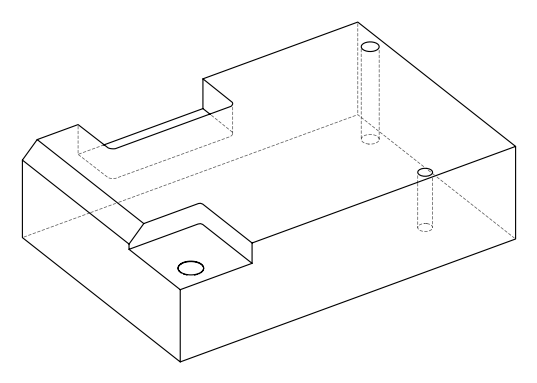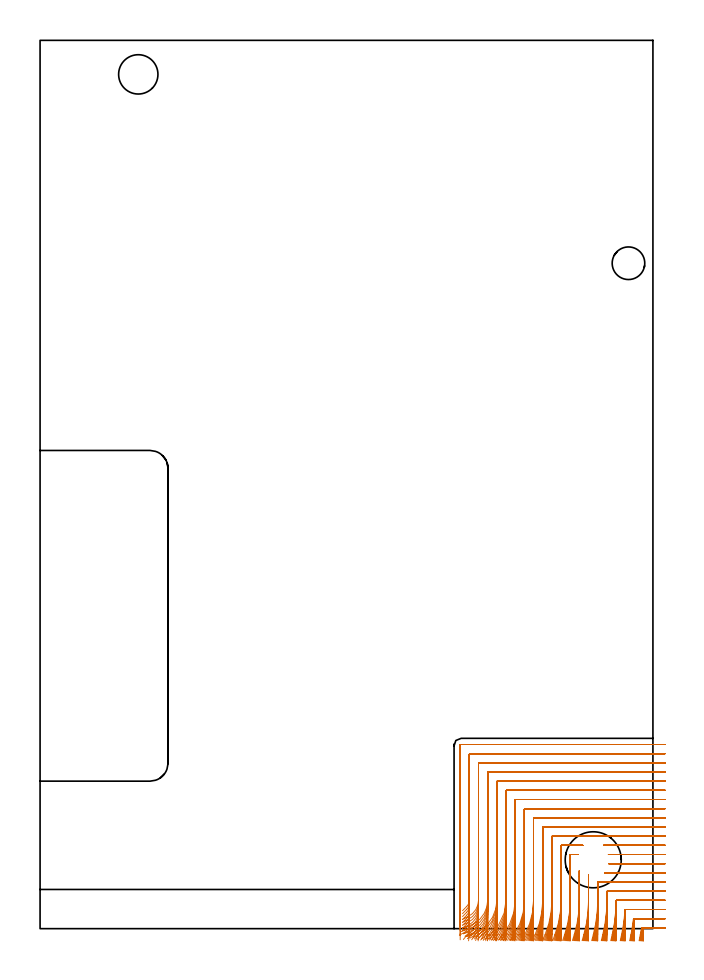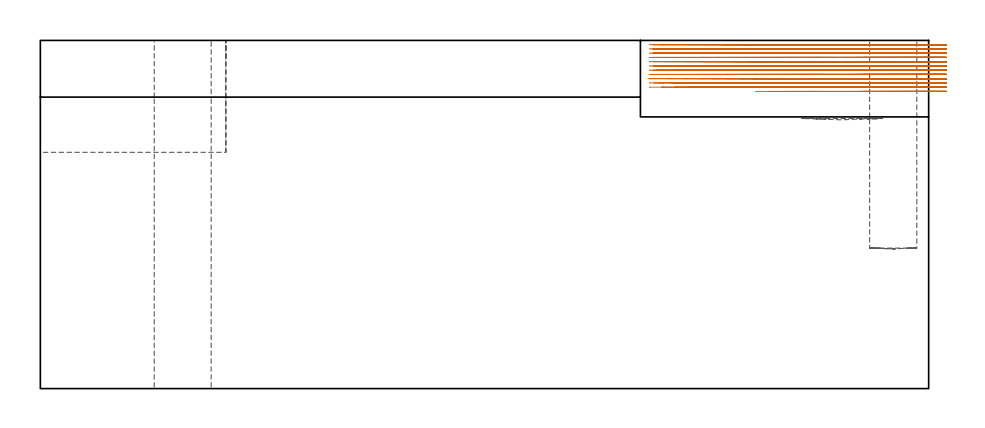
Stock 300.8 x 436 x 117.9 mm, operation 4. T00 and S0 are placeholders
(PLAN: 10 operations, 9 tool changes, 139.9 min)
(1 INDEXABLE_INSERT_DRILL_BLIND_HOLE_FROM_SOLID | STEP1POCKET | NXT0302_026 | 0.02 min | 15769 mm3)
(2 INDEXABLE_INSERT_DRILL_BLIND_HOLE_FROM_SOLID_1 | STEP1POCKET_1 | NXT0302_003 | 0.29 min | 14126 mm3)
(3 AREA_MILL | FG_CHAMFER_SURFACE | UGT0205_001 | 11.73 min | 38891 mm3)
(4 MILL_CORNER_NOTCH_RECTANGULAR | CORNER_NOTCH_RECTANGULAR | NXT0201_008 | Follow Part, ap 1.5, ae 75% | 89.21 min | 219242 mm3)
(5 MILL_SLOT | SLOT_PARTIAL_RECTANGULAR | NXT0201_012 | Follow Part, ap 4, ae 75% | 37 min | 385060 mm3)
(6 SPOT_DRILL | STEP1HOLE | NXT0321_9005460120000 | 0.05 min | 190 mm3)
(7 DRILL_BLIND_HOLE_INTO_CENTER | STEP1HOLE | NXT0301_022 | 0.04 min | 84 mm3)
(8 GUN_DRILL_THROUGH_HOLE | STEP1HOLE | UGT0307_001 | 0.53 min | 2151 mm3)
(9 SPADE_DRILL_TO_ENLARGE_THROUGH_HOLE | STEP1HOLE | UGT0306_003 | 0.5 min | 11989 mm3)
(10 DRILL_TO_ENLARGE_THROUGH_HOLE | STEP1HOLE | UGT0301_260 | 0.51 min | 20024 mm3)
(TOOL NXT0302_026 | Index. Insert Drill 27.5mm [880-D2750L32-03] | D27.5 PA176 FL83 Z2)
(TOOL NXT0302_003 | Index. Insert Drill 16mm [880-D1600L20-05] | D16 PA176 FL80 Z2)
(TOOL UGT0205_001 | Chamfer Mill 20 x 3 x 45 deg. | D20 FL50 Z2)
(TOOL NXT0201_008 | ENDMILL 6mm [2P460-0600-NA 1630] | D6 FL26 Z6)
(TOOL NXT0201_012 | ENDMILL 16mm [2P460-1600-NA 1630] | D16 FL38 Z6)
(TOOL NXT0321_9005460120000 | NC Spot Drill, 142deg, 12mm, Carbide, Uncoated | D12 PA142 FL30 Z2)
(TOOL NXT0301_022 | Carbide Drill 5.1mm [860.1-0510-015A1-MM 2214] | D5.1 PA140 FL28 Z2)
(TOOL UGT0307_001 | Gun Drill 5 mm | D5 PA130 FL24 Z1)
(TOOL UGT0306_003 | Spade Drill 12.5mm | D12.5 PA132 FL10 Z2)
(TOOL UGT0301_260 | Twist Drill 19.3 mm | D19.3 PA118 FL140 Z2)
(OP 4 MILL_CORNER_NOTCH_RECTANGULAR, part 1 of 2)
G17 G21 G94 G90
T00 M6
G54
G17 G0 G90 X306.8 Y0.4 S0 M3
G43 Z127.9 H1
Z116.461
G94 G1 X303.8 F250.
X295.406 F500.
G3 X295.116 Y0.152 R0.3
G2 X294.565 Y-3. R90.
G1 X293.995 Y-5.945 F250.
G0 Z127.9
X306.8 Y4.9
Z116.461
G1 X303.8
X291.469 F500.
G3 X291.177 Y4.639 R0.3
G2 X289.977 Y-3. R85.5
G1 X289.378 Y-5.94 F250.
G0 Z127.9
X306.8 Y9.4
Z116.461
G1 X303.8
X287.342 F500.
G3 X287.048 Y9.124 R0.3
G2 X285.379 Y-3. R81.
G1 X284.746 Y-5.933 F250.
G0 Z127.9
X306.8 Y13.9
Z116.461
G1 X303.8
X282.993 F500.
G3 X282.699 Y13.607 R0.3
G2 X280.769 Y-3. R76.5
G1 X280.099 Y-5.924 F250.
G0 Z127.9
X306.8 Y18.4
Z116.461
G1 X303.8
X278.495 F500.
G3 X278.2 Y18.105 R0.3
G1 Y14.079
G2 X276.145 Y-3. R72.
G1 X275.433 Y-5.914 F250.
G0 Z127.9
X306.8 Y22.9
Z116.461
G1 X303.8
X273.995 F500.
G3 X273.7 Y22.605 R0.3
G1 Y14.079
G2 X271.504 Y-3. R67.5
G1 X270.745 Y-5.902 F250.
G0 Z127.9
X306.8 Y27.4
Z116.461
G1 X303.8
X280.135 F500.
X277.135 F250.
G0 Z127.9
X306.8 Y31.9
Z116.461
G1 X303.8
X282.079 F500.
X279.079 F250.
G0 Z127.9
X306.8 Y36.4
Z116.461
G1 X303.8
X281.929 F500.
X278.929 F250.
G0 Z127.9
X306.8 Y40.9
Z116.461
G1 X303.8
X279.569 F500.
X276.569 F250.
G0 Z127.9
X269.2 Y26.301
Z116.461
G1 Y23.301
Y14.079 F500.
G2 X266.841 Y-3. R63.
G1 X266.028 Y-5.888 F250.
G0 Z127.9
X264.7 Y28.488
Z116.461
G1 Y25.488
Y14.079 F500.
G2 X262.151 Y-3. R58.5
G1 X261.276 Y-5.869 F250.
G0 Z127.9
X264.071 Y36.4
Z116.461
G1 X261.071
X260.496 F500.
G3 X260.2 Y36.104 R0.3
G1 Y14.079
G2 X257.428 Y-3. R54.
G1 X256.479 Y-5.846 F250.
G0 Z127.9
X266.43 Y40.9
Z116.461
G1 X263.43
X255.996 F500.
G3 X255.7 Y40.604 R0.3
G1 Y14.079
G2 X252.66 Y-3. R49.5
G1 X251.625 Y-5.816 F250.
G0 Z127.9
X306.8 Y45.4
Z116.461
G1 X303.8
X251.496 F500.
G3 X251.2 Y45.104 R0.3
G1 Y14.079
G2 X247.833 Y-3. R45.
G1 X246.695 Y-5.776 F250.
G0 Z127.9
X306.8 Y49.9
Z116.461
G1 X303.8
X246.996 F500.
G3 X246.7 Y49.604 R0.3
G1 Y14.079
G2 X242.923 Y-3. R40.5
G1 X241.658 Y-5.72 F250.
G0 Z127.9
X306.8 Y54.4
Z116.461
G1 X303.8
X242.496 F500.
G3 X242.2 Y54.104 R0.3
G1 Y14.079
G2 X237.891 Y-3. R36.
G1 X236.468 Y-5.641 F250.
G0 Z127.9
X306.8 Y58.9
Z116.461
G1 X303.8
X237.997 F500.
G3 X237.7 Y58.603 R0.3
G1 Y14.079
G2 X232.668 Y-3. R31.5
G1 X231.042 Y-5.521 F250.
G0 Z127.9
X306.8 Y63.4
Z116.461
G1 X303.8
X233.497 F500.
G3 X233.2 Y63.103 R0.3
G1 Y14.079
G2 X227.112 Y-3. R27.
G1 X225.215 Y-5.324 F250.
G0 Z127.9
X306.8 Y67.9
Z116.461
G1 X303.8
X228.997 F500.
G3 X228.7 Y67.603 R0.3
G1 Y14.079
G2 X220.848 Y-3. R22.5
G1 X218.571 Y-4.953 F250.
G0 Z127.9
X306.8 Y72.4
Z116.461
G1 X303.8
X224.497 F500.
G3 X224.2 Y72.103 R0.3
G1 Y14.079
G2 X212.291 Y-2.859 R18.
G1 X209.468 Y-3.874 F250.
G0 Z127.9
X306.8 Y76.9
Z116.461
G1 X303.8
X219.997 F500.
G3 X219.7 Y76.603 R0.3
G1 Y14.079
G2 X210.199 Y1.185 R13.5
G1 X207.334 Y0.296 F250.
G0 Z127.9
X306.8 Y81.4
Z116.461
G1 X303.8
X215.497 F500.
G3 X215.2 Y81.103 R0.3
G1 Y14.079
G2 X210.199 Y6.016 R9.
G1 X207.511 Y4.683 F250.
G0 Z127.9
X306.8 Y85.9
Z116.461
G1 X303.8
X210.997 F500.
G3 X210.7 Y85.603 R0.3
G1 Y14.079
G2 X209.432 Y10.948 R4.5
G1 X207.345 Y8.793 F250.
G0 Z127.9
X306.8 Y90.4
Z116.461
G1 X303.8
X206.5 F500.
G3 X206.2 Y90.1 R0.3
G1 Y14.079
Y11.079 F250.
G0 Z127.9
X306.8 Y0.4
Z115.022
G1 X303.8
X295.619 F500.
G3 X295.328 Y0.147 R0.3
G2 X294.83 Y-3. R90.
G1 X294.308 Y-5.954 F250.
G0 Z127.9
X306.8 Y4.9
Z115.022
G1 X303.8
X291.616 F500.
G3 X291.324 Y4.634 R0.3
G2 X290.256 Y-3. R85.5
G1 X289.707 Y-5.949 F250.
G0 Z127.9
X306.8 Y9.4
Z115.022
G1 X303.8
X287.417 F500.
G3 X287.123 Y9.118 R0.3
G2 X285.675 Y-3. R81.
G1 X285.095 Y-5.944 F250.
G0 Z127.9
X306.8 Y13.9
Z115.022
G1 X303.8
X282.995 F500.
G3 X282.7 Y13.605 R0.3
G1 Y12.646
G2 X281.083 Y-3. R76.5
G1 X280.469 Y-5.937 F250.
G0 Z127.9
X306.8 Y18.4
Z115.022
G1 X303.8
X278.495 F500.
G3 X278.2 Y18.105 R0.3
G1 Y12.646
G2 X276.479 Y-3. R72.
G1 X275.828 Y-5.928 F250.
G0 Z127.9
X306.8 Y22.9
Z115.022
G1 X303.8
X273.995 F500.
G3 X273.7 Y22.605 R0.3
G1 Y12.646
G2 X271.862 Y-3. R67.5
G1 X271.166 Y-5.918 F250.
G0 Z127.9
X306.8 Y27.4
Z115.022
G1 X303.8
X280.135 F500.
X277.135 F250.
G0 Z127.9
X306.8 Y31.9
Z115.022
G1 X303.8
X282.079 F500.
X279.079 F250.
G0 Z127.9
X306.8 Y36.4
Z115.022
G1 X303.8
X281.929 F500.
X278.929 F250.
G0 Z127.9
X306.8 Y40.9
Z115.022
G1 X303.8
X279.569 F500.
X276.569 F250.
G0 Z127.9
X269.2 Y26.301
Z115.022
G1 Y23.301
Y12.646 F500.
G2 X267.226 Y-3. R63.
G1 X266.481 Y-5.906 F250.
G0 Z127.9
X264.7 Y28.488
Z115.022
G1 Y25.488
Y12.646 F500.
G2 X262.569 Y-3. R58.5
G1 X261.767 Y-5.891 F250.
G0 Z127.9
X264.071 Y36.4
Z115.022
G1 X261.071
X260.496 F500.
G3 X260.2 Y36.104 R0.3
G1 Y12.646
G2 X257.884 Y-3. R54.
G1 X257.015 Y-5.871 F250.
G0 Z127.9
X266.43 Y40.9
Z115.022
G1 X263.43
X255.996 F500.
G3 X255.7 Y40.604 R0.3
G1 Y12.646
G2 X253.162 Y-3. R49.5
G1 X252.214 Y-5.846 F250.
G0 Z127.9
X306.8 Y45.4
Z115.022
G1 X303.8
X251.496 F500.
G3 X251.2 Y45.104 R0.3
G1 Y12.646
G2 X248.393 Y-3. R45.
G1 X247.349 Y-5.813 F250.
G0 Z127.9
X306.8 Y49.9
Z115.022
G1 X303.8
X246.996 F500.
G3 X246.7 Y49.604 R0.3
G1 Y12.646
G2 X243.556 Y-3. R40.5
G1 X242.397 Y-5.767 F250.
G0 Z127.9
X306.8 Y54.4
Z115.022
G1 X303.8
X242.496 F500.
G3 X242.2 Y54.104 R0.3
G1 Y12.646
G2 X238.622 Y-3. R36.
G1 X237.319 Y-5.702 F250.
G0 Z127.9
X306.8 Y58.9
Z115.022
G1 X303.8
X237.997 F500.
G3 X237.7 Y58.603 R0.3
G1 Y12.646
G2 X233.54 Y-3. R31.5
G1 X232.05 Y-5.604 F250.
G0 Z127.9
X306.8 Y63.4
Z115.022
G1 X303.8
X233.497 F500.
G3 X233.2 Y63.103 R0.3
G1 Y12.646
G2 X228.205 Y-3. R27.
G1 X226.466 Y-5.445 F250.
G0 Z127.9
X306.8 Y67.9
Z115.022
G1 X303.8
X228.997 F500.
G3 X228.7 Y67.603 R0.3
G1 Y12.646
G2 X222.37 Y-3. R22.5
G1 X220.284 Y-5.156 F250.
G0 Z127.9
X306.8 Y72.4
Z115.022
G1 X303.8
X224.497 F500.
G3 X224.2 Y72.103 R0.3
G1 Y12.646
G2 X215.1 Y-3. R18.
G1 X212.492 Y-4.483 F250.
G0 Z127.9
X306.8 Y76.9
Z115.022
G1 X303.8
X219.997 F500.
G3 X219.7 Y76.603 R0.3
G1 Y12.646
G2 X210.21 Y-0.245 R13.5
G1 X207.345 Y-1.136 F250.
G0 Z127.9
X306.8 Y81.4
Z115.022
G1 X303.8
X215.497 F500.
G3 X215.2 Y81.103 R0.3
G1 Y12.646
G2 X210.199 Y4.583 R9.
G1 X207.511 Y3.25 F250.
G0 Z127.9
X306.8 Y85.9
Z115.022
G1 X303.8
X210.997 F500.
G3 X210.7 Y85.603 R0.3
G1 Y12.646
G2 X209.43 Y9.513 R4.5
G1 X207.342 Y7.359 F250.
G0 Z127.9
X306.8 Y90.4
Z115.022
G1 X303.8
X206.5 F500.
G3 X206.2 Y90.1 R0.3
G1 Y12.646
Y9.646 F250.
G0 Z127.9
X306.8 Y0.4
Z113.583
G1 X303.8
X295.809 F500.
G3 X295.517 Y0.143 R0.3
G2 X295.072 Y-3. R90.
G1 X294.598 Y-5.962 F250.
G0 Z127.9
X306.8 Y4.9
Z113.583
G1 X303.8
X291.74 F500.
G3 X291.447 Y4.629 R0.3
G2 X290.511 Y-3. R85.5
G1 X290.013 Y-5.958 F250.
G0 Z127.9
X306.8 Y9.4
Z113.583
G1 X303.8
X287.467 F500.
G3 X287.173 Y9.113 R0.3
G2 X285.944 Y-3. R81.
G1 X285.418 Y-5.953 F250.
G0 Z127.9
X306.8 Y13.9
Z113.583
G1 X303.8
X282.995 F500.
G3 X282.7 Y13.605 R0.3
G1 Y11.207
G2 X281.369 Y-3. R76.5
G1 X280.812 Y-5.948 F250.
G0 Z127.9
X306.8 Y18.4
Z113.583
G1 X303.8
X278.495 F500.
G3 X278.2 Y18.105 R0.3
G1 Y11.207
G2 X276.784 Y-3. R72.
G1 X276.192 Y-5.941 F250.
G0 Z127.9
X306.8 Y22.9
Z113.583
G1 X303.8
X273.995 F500.
G3 X273.7 Y22.605 R0.3
G1 Y11.207
G2 X272.188 Y-3. R67.5
G1 X271.556 Y-5.933 F250.
G0 Z127.9
X306.8 Y27.4
Z113.583
G1 X303.8
X280.135 F500.
X277.135 F250.
G0 Z127.9
X306.8 Y31.9
Z113.583
G1 X303.8
X282.079 F500.
X279.079 F250.
G0 Z127.9
X306.8 Y36.4
Z113.583
G1 X303.8
X281.929 F500.
X278.929 F250.
G0 Z127.9
X306.8 Y40.9
Z113.583
G1 X303.8
X279.569 F500.
X276.569 F250.
G0 Z127.9
X269.2 Y26.301
Z113.583
G1 Y23.301
Y11.207 F500.
G2 X267.577 Y-3. R63.
G1 X266.901 Y-5.923 F250.
G0 Z127.9
X264.7 Y28.487
Z113.583
G1 Y25.487
Y11.207 F500.
G2 X262.949 Y-3. R58.5
G1 X262.22 Y-5.91 F250.
G0 Z127.9
X264.071 Y36.4
Z113.583
G1 X261.071
X260.496 F500.
G3 X260.2 Y36.104 R0.3
G1 Y11.207
G2 X258.298 Y-3. R54.
G1 X257.508 Y-5.894 F250.
G0 Z127.9
X266.43 Y40.9
Z113.583
G1 X263.43
X255.996 F500.
G3 X255.7 Y40.604 R0.3
G1 Y11.207
G2 X253.617 Y-3. R49.5
G1 X252.756 Y-5.874 F250.
G0 Z127.9
X306.8 Y45.4
Z113.583
G1 X303.8
X251.496 F500.
G3 X251.2 Y45.104 R0.3
G1 Y11.207
G2 X248.898 Y-3. R45.
G1 X247.951 Y-5.847 F250.
G0 Z127.9
X306.8 Y49.9
Z113.583
G1 X303.8
X246.996 F500.
G3 X246.7 Y49.604 R0.3
G1 Y11.207
G2 X244.126 Y-3. R40.5
G1 X243.074 Y-5.809 F250.
G0 Z127.9
X306.8 Y54.4
Z113.583
G1 X303.8
X242.496 F500.
G3 X242.2 Y54.104 R0.3
G1 Y11.207
G2 X239.278 Y-3. R36.
G1 X238.094 Y-5.756 F250.
G0 Z127.9
X306.8 Y58.9
Z113.583
G1 X303.8
X237.997 F500.
G3 X237.7 Y58.603 R0.3
G1 Y11.207
G2 X234.314 Y-3. R31.5
G1 X232.961 Y-5.678 F250.
G0 Z127.9
X306.8 Y63.4
Z113.583
G1 X303.8
X233.497 F500.
G3 X233.2 Y63.103 R0.3
G1 Y11.207
G2 X229.16 Y-3. R27.
G1 X227.581 Y-5.551 F250.
G0 Z127.9
X306.8 Y67.9
Z113.583
G1 X303.8
X228.997 F500.
G3 X228.7 Y67.603 R0.3
G1 Y11.207
G2 X223.647 Y-3. R22.5
G1 X221.753 Y-5.326 F250.
G0 Z127.9
X306.8 Y72.4
Z113.583
G1 X303.8
X224.497 F500.
G3 X224.2 Y72.103 R0.3
G1 Y11.207
G2 X217.252 Y-3. R18.
G1 X214.884 Y-4.842 F250.
G0 Z127.9
X306.8 Y76.9
Z113.583
G1 X303.8
X219.997 F500.
G3 X219.7 Y76.603 R0.3
G1 Y11.207
G2 X210.628 Y-1.546 R13.5
G1 X207.794 Y-2.53 F250.
G0 Z127.9
X306.8 Y81.4
Z113.583
G1 X303.8
X215.497 F500.
G3 X215.2 Y81.103 R0.3
G1 Y11.207
G2 X210.199 Y3.145 R9.
G1 X207.512 Y1.812 F250.
G0 Z127.9
X306.8 Y85.9
Z113.583
G1 X303.8
X210.997 F500.
G3 X210.7 Y85.603 R0.3
G1 Y11.207
G2 X209.427 Y8.071 R4.5
G1 X207.337 Y5.92 F250.
G0 Z127.9
X306.8 Y90.4
Z113.583
G1 X303.8
X206.5 F500.
G3 X206.2 Y90.1 R0.3
G1 Y11.207
Y8.207 F250.
G0 Z127.9
X306.8 Y0.4
Z112.144
G1 X303.8
X295.975 F500.
G3 X295.683 Y0.138 R0.3
G2 X295.29 Y-3. R90.
G1 X294.864 Y-5.97 F250.
G0 Z127.9
X306.8 Y4.9
Z112.144
G1 X303.8
X291.839 F500.
G3 X291.545 Y4.624 R0.3
G2 X290.741 Y-3. R85.5
G1 X290.293 Y-5.966 F250.
G0 Z127.9
X306.8 Y9.4
Z112.144
G1 X303.8
X287.492 F500.
G3 X287.197 Y9.108 R0.3
G2 X286.187 Y-3. R81.
G1 X285.714 Y-5.962 F250.
G0 Z127.9
X306.8 Y13.9
Z112.144
G1 X303.8
X282.995 F500.
G3 X282.7 Y13.605 R0.3
G1 Y9.768
G2 X281.627 Y-3. R76.5
G1 X281.126 Y-5.958 F250.
G0 Z127.9
X306.8 Y18.4
Z112.144
G1 X303.8
X278.495 F500.
G3 X278.2 Y18.105 R0.3
G1 Y9.768
G2 X277.059 Y-3. R72.
G1 X276.527 Y-5.952 F250.
G0 Z127.9
X306.8 Y22.9
Z112.144
G1 X303.8
X273.995 F500.
G3 X273.7 Y22.605 R0.3
G1 Y9.768
G2 X272.481 Y-3. R67.5
G1 X271.914 Y-5.946 F250.
G0 Z127.9
X306.8 Y27.4
Z112.144
G1 X303.8
X280.135 F500.
X277.135 F250.
G0 Z127.9
X306.8 Y31.9
Z112.144
G1 X303.8
X282.079 F500.
X279.079 F250.
G0 Z127.9
X306.8 Y36.4
Z112.144
G1 X303.8
X281.929 F500.
X278.929 F250.
G0 Z127.9
X306.8 Y40.9
Z112.144
G1 X303.8
X279.569 F500.
X276.569 F250.
G0 Z127.9
X269.2 Y26.301
Z112.144
G1 Y23.301
Y9.768 F500.
G2 X267.893 Y-3. R63.
G1 X267.285 Y-5.938 F250.
G0 Z127.9
X264.7 Y28.487
Z112.144
G1 Y25.487
Y9.768 F500.
G2 X263.29 Y-3. R58.5
G1 X262.635 Y-5.928 F250.
G0 Z127.9
X264.071 Y36.4
Z112.144
G1 X261.071
X260.496 F500.
G3 X260.2 Y36.104 R0.3
G1 Y9.768
G2 X258.669 Y-3. R54.
G1 X257.959 Y-5.915 F250.
G0 Z127.9
X266.43 Y40.9
Z112.144
G1 X263.43
X255.996 F500.
G3 X255.7 Y40.604 R0.3
G1 Y9.768
G2 X254.025 Y-3. R49.5
G1 X253.251 Y-5.898 F250.
G0 Z127.9
X306.8 Y45.4
Z112.144
G1 X303.8
X251.496 F500.
G3 X251.2 Y45.104 R0.3
G1 Y9.768
G2 X249.351 Y-3. R45.
G1 X248.499 Y-5.877 F250.
G0 Z127.9
X306.8 Y49.9
Z112.144
G1 X303.8
X246.996 F500.
G3 X246.7 Y49.604 R0.3
G1 Y9.768
G2 X244.635 Y-3. R40.5
G1 X243.689 Y-5.847 F250.
G0 Z127.9
X306.8 Y54.4
Z112.144
G1 X303.8
X242.496 F500.
G3 X242.2 Y54.104 R0.3
G1 Y9.768
G2 X239.86 Y-3. R36.
G1 X238.796 Y-5.805 F250.
G0 Z127.9
X306.8 Y58.9
Z112.144
G1 X303.8
X237.997 F500.
G3 X237.7 Y58.603 R0.3
G1 Y9.768
G2 X234.996 Y-3. R31.5
G1 X233.78 Y-5.743 F250.
G0 Z127.9
X306.8 Y63.4
Z112.144
G1 X303.8
X233.497 F500.
G3 X233.2 Y63.103 R0.3
G1 Y9.768
G2 X229.99 Y-3. R27.
G1 X228.572 Y-5.643 F250.
G0 Z127.9
X306.8 Y67.9
Z112.144
G1 X303.8
X228.997 F500.
G3 X228.7 Y67.603 R0.3
G1 Y9.768
G2 X224.726 Y-3. R22.5
G1 X223.024 Y-5.47 F250.
G0 Z127.9
X306.8 Y72.4
Z112.144
G1 X303.8
X224.497 F500.
G3 X224.2 Y72.103 R0.3
G1 Y9.768
G2 X218.888 Y-3. R18.
G1 X216.76 Y-5.115 F250.
G0 Z127.9
X306.8 Y76.9
Z112.144
G1 X303.8
X219.997 F500.
G3 X219.7 Y76.603 R0.3
G1 Y9.768
G2 X211.664 Y-2.577 R13.5
G1 X208.92 Y-3.791 F250.
G0 Z127.9
X306.8 Y81.4
Z112.144
G1 X303.8
X215.497 F500.
G3 X215.2 Y81.103 R0.3
G1 Y9.768
G2 X210.2 Y1.706 R9.
G1 X207.512 Y0.372 F250.
G0 Z127.9
X306.8 Y85.9
Z112.144
G1 X303.8
X210.997 F500.
G3 X210.7 Y85.603 R0.3
G1 Y9.768
G2 X209.427 Y6.632 R4.5
G1 X207.337 Y4.481 F250.
G0 Z127.9
X306.8 Y90.4
Z112.144
G1 X303.8
X206.5 F500.
G3 X206.2 Y90.1 R0.3
G1 Y9.768
Y6.768 F250.
G0 Z127.9
X306.8 Y0.4
Z110.705
G1 X303.8
X296.119 F500.
G3 X295.826 Y0.133 R0.3
G2 X295.484 Y-3. R90.
G1 X295.107 Y-5.976 F250.
G0 Z127.9
X306.8 Y4.9
Z110.705
G1 X303.8
X291.913 F500.
G3 X291.62 Y4.619 R0.3
G2 X290.946 Y-3. R85.5
G1 X290.549 Y-5.974 F250.
G0 Z127.9
X306.8 Y9.4
Z110.705
G1 X303.8
X287.495 F500.
G3 X287.2 Y9.105 R0.3
G1 Y8.328
G2 X286.404 Y-3. R81.
G1 X285.984 Y-5.971 F250.
G0 Z127.9
X306.8 Y13.9
Z110.705
G1 X303.8
X282.995 F500.
G3 X282.7 Y13.605 R0.3
G1 Y8.328
G2 X281.857 Y-3. R76.5
G1 X281.412 Y-5.967 F250.
G0 Z127.9
X306.8 Y18.4
Z110.705
G1 X303.8
X278.495 F500.
G3 X278.2 Y18.105 R0.3
G1 Y8.328
G2 X277.303 Y-3. R72.
G1 X276.831 Y-5.963 F250.
G0 Z127.9
X306.8 Y22.9
Z110.705
G1 X303.8
X273.995 F500.
G3 X273.7 Y22.605 R0.3
G1 Y8.328
G2 X272.743 Y-3. R67.5
G1 X272.239 Y-5.957 F250.
G0 Z127.9
X306.8 Y27.4
Z110.705
G1 X303.8
X280.134 F500.
X277.134 F250.
G0 Z127.9
X306.8 Y31.9
Z110.705
G1 X303.8
X282.079 F500.
X279.079 F250.
G0 Z127.9
X306.8 Y36.4
Z110.705
G1 X303.8
X281.928 F500.
X278.928 F250.
G0 Z127.9
X306.8 Y40.9
Z110.705
G1 X303.8
X279.564 F500.
X276.564 F250.
G0 Z127.9
X269.2 Y26.301
Z110.705
G1 Y23.301
Y8.328 F500.
G2 X268.173 Y-3. R63.
G1 X267.634 Y-5.951 F250.
G0 Z127.9
X264.7 Y28.487
Z110.705
G1 Y25.487
Y8.328 F500.
G2 X263.593 Y-3. R58.5
G1 X263.012 Y-5.943 F250.
G0 Z127.9
X264.072 Y36.4
Z110.705
G1 X261.072
X260.496 F500.
G3 X260.2 Y36.104 R0.3
G1 Y8.328
G2 X258.998 Y-3. R54.
G1 X258.369 Y-5.933 F250.
G0 Z127.9
X266.43 Y40.9
Z110.705
G1 X263.43
X255.996 F500.
G3 X255.7 Y40.604 R0.3
G1 Y8.328
G2 X254.386 Y-3. R49.5
G1 X253.7 Y-5.92 F250.
G0 Z127.9
X306.8 Y45.4
Z110.705
G1 X303.8
X251.496 F500.
G3 X251.2 Y45.104 R0.3
G1 Y8.328
G2 X249.751 Y-3. R45.
G1 X248.996 Y-5.903 F250.
G0 Z127.9
X306.8 Y49.9
Z110.705
G1 X303.8
X246.996 F500.
G3 X246.7 Y49.604 R0.3
G1 Y8.328
G2 X245.084 Y-3. R40.5
G1 X244.244 Y-5.88 F250.
G0 Z127.9
X306.8 Y54.4
Z110.705
G1 X303.8
X242.496 F500.
G3 X242.2 Y54.104 R0.3
G1 Y8.328
G2 X240.371 Y-3. R36.
G1 X239.427 Y-5.848 F250.
G0 Z127.9
X306.8 Y58.9
Z110.705
G1 X303.8
X237.997 F500.
G3 X237.7 Y58.603 R0.3
G1 Y8.328
G2 X235.593 Y-3. R31.5
G1 X234.514 Y-5.799 F250.
G0 Z127.9
X306.8 Y63.4
Z110.705
G1 X303.8
X233.497 F500.
G3 X233.2 Y63.103 R0.3
G1 Y8.328
G2 X230.709 Y-3. R27.
G1 X229.45 Y-5.723 F250.
G0 Z127.9
X306.8 Y67.9
Z110.705
G1 X303.8
X228.997 F500.
G3 X228.7 Y67.603 R0.3
G1 Y8.328
G2 X225.64 Y-3. R22.5
G1 X224.13 Y-5.592 F250.
G0 Z127.9
X306.8 Y72.4
Z110.705
G1 X303.8
X224.497 F500.
G3 X224.2 Y72.103 R0.3
G1 Y8.328
G2 X220.189 Y-3. R18.
G1 X218.301 Y-5.331 F250.
G0 Z127.9
X306.8 Y76.9
Z110.705
G1 X303.8
X219.997 F500.
G3 X219.7 Y76.603 R0.3
G1 Y8.328
G2 X213.544 Y-3. R13.5
G1 X211.026 Y-4.632 F250.
G0 Z127.9
X306.8 Y81.4
Z110.705
G1 X303.8
X215.497 F500.
G3 X215.2 Y81.103 R0.3
G1 Y8.328
G2 X210.199 Y0.265 R9.
G1 X207.512 Y-1.068 F250.
G0 Z127.9
X306.8 Y85.9
Z110.705
G1 X303.8
X210.997 F500.
G3 X210.7 Y85.603 R0.3
G1 Y8.328
G2 X209.428 Y5.192 R4.5
G1 X207.338 Y3.04 F250.
G0 Z127.9
X306.8 Y90.4
Z110.705
G1 X303.8
X206.5 F500.
G3 X206.2 Y90.1 R0.3
G1 Y8.328
Y5.328 F250.
G0 Z127.9
X306.8 Y0.4
Z109.267
G1 X303.8
X296.239 F500.
G3 X295.946 Y0.128 R0.3
G2 X295.656 Y-3. R90.
G1 X295.326 Y-5.982 F250.
G0 Z127.9
X306.8 Y4.9
Z109.267
G1 X303.8
X291.964 F500.
G3 X291.67 Y4.613 R0.3
G2 X291.127 Y-3. R85.5
G1 X290.78 Y-5.98 F250.
G0 Z127.9
X306.8 Y9.4
Z109.267
G1 X303.8
X287.495 F500.
G3 X287.2 Y9.105 R0.3
G1 Y6.884
G2 X286.595 Y-3. R81.
G1 X286.229 Y-5.978 F250.
G0 Z127.9
X306.8 Y13.9
Z109.267
G1 X303.8
X282.995 F500.
G3 X282.7 Y13.605 R0.3
G1 Y6.884
G2 X282.059 Y-3. R76.5
G1 X281.671 Y-5.975 F250.
G0 Z127.9
X306.8 Y18.4
Z109.267
G1 X303.8
X278.495 F500.
G3 X278.2 Y18.105 R0.3
G1 Y6.884
G2 X277.518 Y-3. R72.
G1 X277.107 Y-5.972 F250.
G0 Z127.9
X306.8 Y22.9
Z109.267
G1 X303.8
X273.995 F500.
G3 X273.7 Y22.605 R0.3
G1 Y6.884
G2 X272.972 Y-3. R67.5
G1 X272.533 Y-5.968 F250.
G0 Z127.9
X306.8 Y27.4
Z109.267
G1 X303.8
X280.134 F500.
X277.134 F250.
G0 Z127.9
X306.8 Y31.9
Z109.267
G1 X303.8
X282.079 F500.
X279.079 F250.
G0 Z127.9
X306.8 Y36.4
Z109.267
G1 X303.8
X281.928 F500.
X278.928 F250.
G0 Z127.9
X306.8 Y40.9
Z109.267
G1 X303.8
X279.564 F500.
X276.564 F250.
G0 Z127.9
X269.2 Y26.301
Z109.267
G1 Y23.301
Y6.884 F500.
G2 X268.42 Y-3. R63.
G1 X267.949 Y-5.963 F250.
G0 Z127.9
X264.7 Y28.487
Z109.267
G1 Y25.487
Y6.884 F500.
G2 X263.859 Y-3. R58.5
G1 X263.352 Y-5.957 F250.
G0 Z127.9
X264.072 Y36.4
Z109.267
G1 X261.072
X260.496 F500.
G3 X260.2 Y36.104 R0.3
G1 Y6.884
G2 X259.288 Y-3. R54.
G1 X258.739 Y-5.949 F250.
G0 Z127.9
X266.43 Y40.9
Z109.267
G1 X263.43
X255.996 F500.
G3 X255.7 Y40.604 R0.3
G1 Y6.884
G2 X254.703 Y-3. R49.5
G1 X254.104 Y-5.94 F250.
G0 Z127.9
X306.8 Y45.4
Z109.267
G1 X303.8
X251.496 F500.
G3 X251.2 Y45.104 R0.3
G1 Y6.884
G2 X250.101 Y-3. R45.
G1 X249.442 Y-5.927 F250.
G0 Z127.9
X306.8 Y49.9
Z109.267
G1 X303.8
X246.996 F500.
G3 X246.7 Y49.604 R0.3
G1 Y6.884
G2 X245.475 Y-3. R40.5
G1 X244.743 Y-5.909 F250.
G0 Z127.9
X306.8 Y54.4
Z109.267
G1 X303.8
X242.496 F500.
G3 X242.2 Y54.104 R0.3
G1 Y6.884
G2 X240.817 Y-3. R36.
G1 X239.993 Y-5.885 F250.
G0 Z127.9
X306.8 Y58.9
Z109.267
G1 X303.8
X237.997 F500.
G3 X237.7 Y58.603 R0.3
G1 Y6.884
G2 X236.109 Y-3. R31.5
G1 X235.168 Y-5.848 F250.
G0 Z127.9
X306.8 Y63.4
Z109.267
G1 X303.8
X233.497 F500.
G3 X233.2 Y63.103 R0.3
G1 Y6.884
G2 X231.326 Y-3. R27.
G1 X230.228 Y-5.792 F250.
G0 Z127.9
X306.8 Y67.9
Z109.267
G1 X303.8
X228.997 F500.
G3 X228.7 Y67.603 R0.3
G1 Y6.884
G2 X226.413 Y-3. R22.5
G1 X225.095 Y-5.695 F250.
G0 Z127.9
X306.8 Y72.4
Z109.267
G1 X303.8
X224.497 F500.
G3 X224.2 Y72.103 R0.3
G1 Y6.884
G2 X221.244 Y-3. R18.
G1 X219.596 Y-5.507 F250.
G0 Z127.9
X306.8 Y76.9
Z109.267
G1 X303.8
X219.997 F500.
G3 X219.7 Y76.603 R0.3
G1 Y6.884
G2 X215.396 Y-3. R13.5
G1 X213.199 Y-5.043 F250.
G0 Z127.9
X306.8 Y81.4
Z109.267
G1 X303.8
X215.497 F500.
G3 X215.2 Y81.103 R0.3
G1 Y6.884
G2 X210.399 Y-1.076 R9.
G1 X207.746 Y-2.476 F250.
G0 Z127.9
X306.8 Y85.9
Z109.267
G1 X303.8
X210.997 F500.
G3 X210.7 Y85.603 R0.3
G1 Y6.884
G2 X209.429 Y3.749 R4.5
G1 X207.339 Y1.597 F250.
G0 Z127.9
X306.8 Y90.4
Z109.267
G1 X303.8
X206.5 F500.
G3 X206.2 Y90.1 R0.3
G1 Y6.884
Y3.884 F250.
G0 Z127.9
X306.8 Y0.4
Z107.828
G1 X303.8
X296.336 F500.
G3 X296.043 Y0.123 R0.3
G2 X295.803 Y-3. R90.
G1 X295.521 Y-5.987 F250.
G0 Z127.9
X306.8 Y4.9
Z107.828
G1 X303.8
X291.99 F500.
G3 X291.696 Y4.608 R0.3
G2 X291.282 Y-3. R85.5
G1 X290.986 Y-5.985 F250.
G0 Z127.9
X306.8 Y9.4
Z107.828
G1 X303.8
X287.495 F500.
G3 X287.2 Y9.105 R0.3
G1 Y5.446
G2 X286.759 Y-3. R81.
G1 X286.446 Y-5.984 F250.
G0 Z127.9
X306.8 Y13.9
Z107.828
G1 X303.8
X282.995 F500.
G3 X282.7 Y13.605 R0.3
G1 Y5.446
G2 X282.232 Y-3. R76.5
G1 X281.901 Y-5.982 F250.
G0 Z127.9
X306.8 Y18.4
Z107.828
G1 X303.8
X278.495 F500.
G3 X278.2 Y18.105 R0.3
G1 Y5.446
G2 X277.703 Y-3. R72.
G1 X277.351 Y-5.979 F250.
G0 Z127.9
X306.8 Y22.9
Z107.828
G1 X303.8
X273.995 F500.
G3 X273.7 Y22.605 R0.3
G1 Y5.446
G2 X273.17 Y-3. R67.5
G1 X272.794 Y-5.976 F250.
G0 Z127.9
X306.8 Y27.4
Z107.828
G1 X303.8
X280.135 F500.
X277.135 F250.
G0 Z127.9
X306.8 Y31.9
Z107.828
G1 X303.8
X282.079 F500.
X279.079 F250.
G0 Z127.9
X306.8 Y36.4
Z107.828
G1 X303.8
X281.929 F500.
X278.929 F250.
G0 Z127.9
X306.8 Y40.9
Z107.828
G1 X303.8
X279.569 F500.
X276.569 F250.
G0 Z127.9
X269.2 Y26.301
Z107.828
G1 Y23.301
Y5.446 F500.
G2 X268.631 Y-3. R63.
G1 X268.229 Y-5.973 F250.
G0 Z127.9
X264.7 Y28.487
Z107.828
G1 Y25.487
Y5.446 F500.
G2 X264.087 Y-3. R58.5
G1 X263.654 Y-5.969 F250.
G0 Z127.9
X264.071 Y36.4
Z107.828
G1 X261.071
X260.496 F500.
G3 X260.2 Y36.104 R0.3
G1 Y5.446
G2 X259.535 Y-3. R54.
G1 X259.066 Y-5.963 F250.
G0 Z127.9
X266.43 Y40.9
Z107.828
G1 X263.43
X255.996 F500.
G3 X255.7 Y40.604 R0.3
G1 Y5.446
G2 X254.974 Y-3. R49.5
G1 X254.462 Y-5.956 F250.
G0 Z127.9
X306.8 Y45.4
Z107.828
G1 X303.8
X251.496 F500.
G3 X251.2 Y45.104 R0.3
G1 Y5.446
G2 X250.4 Y-3. R45.
G1 X249.837 Y-5.947 F250.
G0 Z127.9
X306.8 Y49.9
Z107.828
G1 X303.8
X246.996 F500.
G3 X246.7 Y49.604 R0.3
G1 Y5.446
G2 X245.81 Y-3. R40.5
G1 X245.184 Y-5.934 F250.
G0 Z127.9
X306.8 Y54.4
Z107.828
G1 X303.8
X242.496 F500.
G3 X242.2 Y54.104 R0.3
G1 Y5.446
G2 X241.195 Y-3. R36.
G1 X240.492 Y-5.916 F250.
G0 Z127.9
X306.8 Y58.9
Z107.828
G1 X303.8
X237.997 F500.
G3 X237.7 Y58.603 R0.3
G1 Y5.446
G2 X236.547 Y-3. R31.5
G1 X235.742 Y-5.89 F250.
G0 Z127.9
X306.8 Y63.4
Z107.828
G1 X303.8
X233.497 F500.
G3 X233.2 Y63.103 R0.3
G1 Y5.446
G2 X231.845 Y-3. R27.
G1 X230.907 Y-5.849 F250.
G0 Z127.9
X306.8 Y67.9
Z107.828
G1 X303.8
X228.997 F500.
G3 X228.7 Y67.603 R0.3
G1 Y5.446
G2 X227.055 Y-3. R22.5
G1 X225.929 Y-5.781 F250.
G0 Z127.9
X306.8 Y72.4
Z107.828
G1 X303.8
X224.497 F500.
G3 X224.2 Y72.103 R0.3
G1 Y5.446
G2 X222.096 Y-3. R18.
G1 X220.688 Y-5.649 F250.
G0 Z127.9
X306.8 Y76.9
Z107.828
G1 X303.8
X219.997 F500.
G3 X219.7 Y76.603 R0.3
G1 Y5.446
G2 X216.732 Y-3. R13.5
G1 X214.855 Y-5.34 F250.
G0 Z127.9
X306.8 Y81.4
Z107.828
G1 X303.8
X215.497 F500.
G3 X215.2 Y81.103 R0.3
G1 Y5.446
G2 X211.063 Y-2.128 R9.
G1 X208.539 Y-3.749 F250.
G0 Z127.9
X306.8 Y85.9
Z107.828
G1 X303.8
X210.997 F500.
G3 X210.7 Y85.603 R0.3
G1 Y5.446
G2 X209.429 Y2.311 R4.5
G1 X207.339 Y0.158 F250.
G0 Z127.9
X306.8 Y90.4
Z107.828
G1 X303.8
X206.5 F500.
G3 X206.2 Y90.1 R0.3
G1 Y5.446
Y2.446 F250.
G0 Z127.9
X306.8 Y0.4
Z106.389
G1 X303.8
X296.414 F500.
G3 X296.121 Y0.118 R0.3
G2 X295.935 Y-3. R90.
G1 X295.705 Y-5.991 F250.
G0 Z127.9
X306.8 Y4.9
Z106.389
G1 X303.8
X291.994 F500.
G3 X291.7 Y4.606 R0.3
G1 Y3.899
G2 X291.421 Y-3. R85.5
G1 X291.179 Y-5.99 F250.
G0 Z127.9
X306.8 Y9.4
Z106.389
G1 X303.8
X287.495 F500.
G3 X287.2 Y9.105 R0.3
G1 Y3.899
G2 X286.906 Y-3. R81.
G1 X286.65 Y-5.989 F250.
G0 Z127.9
X306.8 Y13.9
Z106.389
G1 X303.8
X282.995 F500.
G3 X282.7 Y13.605 R0.3
G1 Y3.899
G2 X282.388 Y-3. R76.5
G1 X282.118 Y-5.988 F250.
G0 Z127.9
X306.8 Y18.4
Z106.389
G1 X303.8
X278.495 F500.
G3 X278.2 Y18.105 R0.3
G1 Y3.899
G2 X277.869 Y-3. R72.
G1 X277.581 Y-5.986 F250.
G0 Z127.9
X306.8 Y22.9
Z106.389
G1 X303.8
X273.995 F500.
G3 X273.7 Y22.605 R0.3
G1 Y3.899
G2 X273.346 Y-3. R67.5
G1 X273.04 Y-5.984 F250.
G0 Z127.9
X306.8 Y27.4
Z106.389
G1 X303.8
X280.135 F500.
X277.135 F250.
G0 Z127.9
X306.8 Y31.9
Z106.389
G1 X303.8
X282.079 F500.
X279.079 F250.
G0 Z127.9
X306.8 Y36.4
Z106.389
G1 X303.8
X281.929 F500.
X278.929 F250.
G0 Z127.9
X306.8 Y40.9
Z106.389
G1 X303.8
X279.569 F500.
X276.569 F250.
G0 Z127.9
X269.2 Y26.301
Z106.389
G1 Y23.301
Y3.899 F500.
G2 X268.821 Y-3. R63.
G1 X268.493 Y-5.982 F250.
G0 Z127.9
X264.7 Y28.487
Z106.389
G1 Y25.487
Y3.899 F500.
G2 X264.292 Y-3. R58.5
G1 X263.938 Y-5.979 F250.
G0 Z127.9
X264.071 Y36.4
Z106.389
G1 X261.071
X260.496 F500.
G3 X260.2 Y36.104 R0.3
G1 Y3.899
G2 X259.757 Y-3. R54.
G1 X259.374 Y-5.975 F250.
G0 Z127.9
X266.43 Y40.9
Z106.389
G1 X263.43
X255.996 F500.
G3 X255.7 Y40.604 R0.3
G1 Y3.899
G2 X255.217 Y-3. R49.5
G1 X254.799 Y-5.971 F250.
G0 Z127.9
X306.8 Y45.4
Z106.389
G1 X303.8
X251.496 F500.
G3 X251.2 Y45.104 R0.3
G1 Y3.899
G2 X250.668 Y-3. R45.
G1 X250.208 Y-5.965 F250.
G0 Z127.9
X306.8 Y49.9
Z106.389
G1 X303.8
X246.996 F500.
G3 X246.7 Y49.604 R0.3
G1 Y3.899
G2 X246.108 Y-3. R40.5
G1 X245.597 Y-5.956 F250.
G0 Z127.9
X306.8 Y54.4
Z106.389
G1 X303.8
X242.496 F500.
G3 X242.2 Y54.104 R0.3
G1 Y3.899
G2 X241.533 Y-3. R36.
G1 X240.958 Y-5.944 F250.
G0 Z127.9
X306.8 Y58.9
Z106.389
G1 X303.8
X237.997 F500.
G3 X237.7 Y58.603 R0.3
G1 Y3.899
G2 X236.935 Y-3. R31.5
G1 X236.278 Y-5.927 F250.
G0 Z127.9
X306.8 Y63.4
Z106.389
G1 X303.8
X233.497 F500.
G3 X233.2 Y63.103 R0.3
G1 Y3.899
G2 X232.304 Y-3. R27.
G1 X231.537 Y-5.9 F250.
G0 Z127.9
X306.8 Y67.9
Z106.389
G1 X303.8
X228.997 F500.
G3 X228.7 Y67.603 R0.3
G1 Y3.899
G2 X227.616 Y-3. R22.5
G1 X226.696 Y-5.855 F250.
G0 Z127.9
X306.8 Y72.4
Z106.389
G1 X303.8
X224.497 F500.
G3 X224.2 Y72.103 R0.3
G1 Y3.899
G2 X222.825 Y-3. R18.
G1 X221.675 Y-5.771 F250.
G0 Z127.9
X306.8 Y76.9
Z106.389
G1 X303.8
X219.997 F500.
G3 X219.7 Y76.603 R0.3
G1 Y3.899
G2 X217.804 Y-3. R13.5
G1 X216.271 Y-5.579 F250.
G0 Z127.9
X306.8 Y81.4
Z106.389
G1 X303.8
X215.497 F500.
G3 X215.2 Y81.103 R0.3
G1 Y3.899
G2 X211.995 Y-2.986 R9.
G1 X209.7 Y-4.918 F250.
G0 Z127.9
X306.8 Y85.9
Z106.389
G1 X303.8
X210.997 F500.
G3 X210.7 Y85.603 R0.3
G1 Y3.899
G2 X209.066 Y0.43 R4.5
G1 X206.753 Y-1.48 F250.
G0 Z127.9
X306.8 Y90.4
Z106.389
G1 X303.8
X206.5 F500.
G3 X206.2 Y90.1 R0.3
G1 Y3.899
Y0.899 F250.
G0 Z127.9
X306.8 Y0.4
Z104.95
G1 X303.8
X296.471 F500.
G3 X296.177 Y0.113 R0.3
G2 X296.052 Y-3. R90.
G1 X295.88 Y-5.995 F250.
G0 Z127.9
X306.8 Y4.9
Z104.95
G1 X303.8
X291.994 F500.
G3 X291.7 Y4.606 R0.3
G1 Y2.158
G2 X291.544 Y-3. R85.5
G1 X291.363 Y-5.995 F250.
G0 Z127.9
X306.8 Y9.4
Z104.95
G1 X303.8
X287.495 F500.
G3 X287.2 Y9.105 R0.3
G1 Y2.158
G2 X287.036 Y-3. R81.
G1 X286.845 Y-5.994 F250.
G0 Z127.9
X306.8 Y13.9
Z104.95
G1 X303.8
X282.995 F500.
G3 X282.7 Y13.605 R0.3
G1 Y2.158
G2 X282.526 Y-3. R76.5
G1 X282.324 Y-5.993 F250.
G0 Z127.9
X306.8 Y18.4
Z104.95
G1 X303.8
X278.495 F500.
G3 X278.2 Y18.105 R0.3
G1 Y2.158
G2 X278.015 Y-3. R72.
G1 X277.8 Y-5.992 F250.
G0 Z127.9
X306.8 Y22.9
Z104.95
G1 X303.8
X273.995 F500.
G3 X273.7 Y22.605 R0.3
G1 Y2.158
G2 X273.503 Y-3. R67.5
G1 X273.273 Y-5.991 F250.
G0 Z127.9
X306.8 Y27.4
Z104.95
G1 X303.8
X280.135 F500.
X277.135 F250.
G0 Z127.9
X306.8 Y31.9
Z104.95
G1 X303.8
X282.079 F500.
X279.079 F250.
G0 Z127.9
X306.8 Y36.4
Z104.95
G1 X303.8
X281.929 F500.
X278.929 F250.
G0 Z127.9
X306.8 Y40.9
Z104.95
G1 X303.8
X279.569 F500.
X276.569 F250.
G0 Z127.9
X269.2 Y26.301
Z104.95
G1 Y23.301
Y2.158 F500.
G2 X268.988 Y-3. R63.
G1 X268.743 Y-5.99 F250.
G0 Z127.9
X264.7 Y28.487
Z104.95
G1 Y25.487
Y2.158 F500.
G2 X264.472 Y-3. R58.5
G1 X264.208 Y-5.988 F250.
G0 Z127.9
X264.071 Y36.4
Z104.95
G1 X261.071
X260.496 F500.
G3 X260.2 Y36.104 R0.3
G1 Y2.158
G2 X259.953 Y-3. R54.
G1 X259.666 Y-5.986 F250.
G0 Z127.9
X266.43 Y40.9
Z104.95
G1 X263.43
X255.996 F500.
G3 X255.7 Y40.604 R0.3
G1 Y2.158
G2 X255.43 Y-3. R49.5
G1 X255.118 Y-5.984 F250.
G0 Z127.9
X306.8 Y45.4
Z104.95
G1 X303.8
X251.496 F500.
G3 X251.2 Y45.104 R0.3
G1 Y2.158
G2 X250.903 Y-3. R45.
G1 X250.559 Y-5.98 F250.
G0 Z127.9
X306.8 Y49.9
Z104.95
G1 X303.8
X246.996 F500.
G3 X246.7 Y49.604 R0.3
G1 Y2.158
G2 X246.37 Y-3. R40.5
G1 X245.988 Y-5.976 F250.
G0 Z127.9
X306.8 Y54.4
Z104.95
G1 X303.8
X242.496 F500.
G3 X242.2 Y54.104 R0.3
G1 Y2.158
G2 X241.829 Y-3. R36.
G1 X241.399 Y-5.969 F250.
G0 Z127.9
X306.8 Y58.9
Z104.95
G1 X303.8
X237.997 F500.
G3 X237.7 Y58.603 R0.3
G1 Y2.158
G2 X237.275 Y-3. R31.5
G1 X236.783 Y-5.96 F250.
G0 Z127.9
X306.8 Y63.4
Z104.95
G1 X303.8
X233.497 F500.
G3 X233.2 Y63.103 R0.3
G1 Y2.158
G2 X232.703 Y-3. R27.
G1 X232.129 Y-5.945 F250.
G0 Z127.9
X306.8 Y67.9
Z104.95
G1 X303.8
X228.997 F500.
G3 X228.7 Y67.603 R0.3
G1 Y2.158
G2 X228.101 Y-3. R22.5
G1 X227.413 Y-5.92 F250.
G0 Z127.9
X306.8 Y72.4
Z104.95
G1 X303.8
X224.497 F500.
G3 X224.2 Y72.103 R0.3
G1 Y2.158
G2 X223.445 Y-3. R18.
G1 X222.585 Y-5.874 F250.
G0 Z127.9
X306.8 Y76.9
Z104.95
G1 X303.8
X219.997 F500.
G3 X219.7 Y76.603 R0.3
G1 Y2.158
G2 X218.676 Y-3. R13.5
G1 X217.529 Y-5.772 F250.
G0 Z127.9
X306.8 Y81.4
Z104.95
G1 X303.8
X215.497 F500.
G3 X215.2 Y81.103 R0.3
G1 Y2.158
G2 X213.575 Y-3. R9.
G1 X211.855 Y-5.458 F250.
G0 Z127.9
X306.8 Y85.9
Z104.95
G1 X303.8
X210.997 F500.
G3 X210.7 Y85.603 R0.3
G1 Y2.158
G2 X208.403 Y-1.765 R4.5
G1 X205.787 Y-3.234 F250.
G0 Z127.9
X306.8 Y90.4
Z104.95
G1 X303.8
X206.5 F500.
G3 X206.2 Y90.1 R0.3
G1 Y2.158
Y-0.842 F250.
G0 Z127.9
X306.8 Y0.4
Z103.511
G1 X303.8
X296.494 F500.
G3 X296.2 Y0.106 R0.3
G2 X296.155 Y-3. R90.
G1 X296.059 Y-5.998 F250.
G0 Z127.9
X306.8 Y4.9
Z103.511
G1 X303.8
X291.994 F500.
G3 X291.7 Y4.606 R0.3
G1 Y-0.137
G2 X291.652 Y-3. R85.5
G1 X291.552 Y-5.998 F250.
G0 Z127.9
X306.8 Y9.4
Z103.511
G1 X303.8
X287.495 F500.
G3 X287.2 Y9.105 R0.3
G1 Y-0.137
G2 X287.149 Y-3. R81.
G1 X287.043 Y-5.998 F250.
G0 Z127.9
X306.8 Y13.9
Z103.511
G1 X303.8
X282.995 F500.
G3 X282.7 Y13.605 R0.3
G1 Y-0.137
G2 X282.646 Y-3. R76.5
G1 X282.534 Y-5.998 F250.
G0 Z127.9
X306.8 Y18.4
Z103.511
G1 X303.8
X278.495 F500.
G3 X278.2 Y18.105 R0.3
G1 Y-0.137
G2 X278.143 Y-3. R72.
G1 X278.024 Y-5.998 F250.
G0 Z127.9
X306.8 Y22.9
Z103.511
G1 X303.8
X273.995 F500.
G3 X273.7 Y22.605 R0.3
G1 Y-0.137
G2 X273.639 Y-3. R67.5
G1 X273.512 Y-5.997 F250.
G0 Z127.9
X306.8 Y27.4
Z103.511
G1 X303.8
X280.135 F500.
X277.135 F250.
G0 Z127.9
X306.8 Y31.9
Z103.511
G1 X303.8
X282.079 F500.
X279.079 F250.
G0 Z127.9
X306.8 Y36.4
Z103.511
G1 X303.8
X281.929 F500.
X278.929 F250.
G0 Z127.9
X306.8 Y40.9
Z103.511
G1 X303.8
X279.569 F500.
X276.569 F250.
G0 Z127.9
X269.2 Y26.301
Z103.511
G1 Y23.301
Y-0.137 F500.
G2 X269.135 Y-3. R63.
G1 X268.999 Y-5.997 F250.
G0 Z127.9
X264.7 Y28.487
Z103.511
G1 Y25.487
Y-0.137 F500.
G2 X264.63 Y-3. R58.5
G1 X264.483 Y-5.996 F250.
G0 Z127.9
X264.071 Y36.4
Z103.511
G1 X261.071
X260.496 F500.
G3 X260.2 Y36.104 R0.3
G1 Y-0.137
G2 X260.124 Y-3. R54.
G1 X259.965 Y-5.996 F250.
G0 Z127.9
X266.43 Y40.9
Z103.511
G1 X263.43
X255.996 F500.
G3 X255.7 Y40.604 R0.3
G1 Y-0.137
G2 X255.617 Y-3. R49.5
G1 X255.444 Y-5.995 F250.
G0 Z127.9
X306.8 Y45.4
Z103.511
G1 X303.8
X251.496 F500.
G3 X251.2 Y45.104 R0.3
G1 Y-0.137
G2 X251.109 Y-3. R45.
G1 X250.918 Y-5.994 F250.
G0 Z127.9
X306.8 Y49.9
Z103.511
G1 X303.8
X246.996 F500.
G3 X246.7 Y49.604 R0.3
G1 Y-0.137
G2 X246.599 Y-3. R40.5
G1 X246.387 Y-5.992 F250.
G0 Z127.9
X306.8 Y54.4
Z103.511
G1 X303.8
X242.496 F500.
G3 X242.2 Y54.104 R0.3
G1 Y-0.137
G2 X242.086 Y-3. R36.
G1 X241.847 Y-5.99 F250.
G0 Z127.9
X306.8 Y58.9
Z103.511
G1 X303.8
X237.997 F500.
G3 X237.7 Y58.603 R0.3
G1 Y-0.137
G2 X237.57 Y-3. R31.5
G1 X237.297 Y-5.988 F250.
G0 Z127.9
X306.8 Y63.4
Z103.511
G1 X303.8
X233.497 F500.
G3 X233.2 Y63.103 R0.3
G1 Y-0.137
G2 X233.048 Y-3. R27.
G1 X232.73 Y-5.983 F250.
G0 Z127.9
X306.8 Y67.9
Z103.511
G1 X303.8
X228.997 F500.
G3 X228.7 Y67.603 R0.3
G1 Y-0.137
G2 X228.517 Y-3. R22.5
G1 X228.135 Y-5.976 F250.
G0 Z127.9
X306.8 Y72.4
Z103.511
G1 X303.8
X224.497 F500.
G3 X224.2 Y72.103 R0.3
G1 Y-0.137
G2 X223.971 Y-3. R18.
G1 X223.494 Y-5.962 F250.
G0 Z127.9
X306.8 Y76.9
Z103.511
G1 X303.8
X219.997 F500.
G3 X219.7 Y76.603 R0.3
G1 Y-0.137
G2 X219.393 Y-3. R13.5
G1 X218.757 Y-5.932 F250.
G0 Z127.9
X306.8 Y81.4
Z103.511
G1 X303.8
X215.497 F500.
G3 X215.2 Y81.103 R0.3
G1 Y-0.137
G2 X214.732 Y-3. R9.
G1 X213.778 Y-5.844 F250.
G0 Z127.9
X306.8 Y85.9
Z103.511
G1 X303.8
X210.997 F500.
G3 X210.7 Y85.603 R0.3
G1 Y-0.137
G2 X209.672 Y-3. R4.5
G1 X207.763 Y-5.315 F250.
G0 Z127.9
X306.8 Y90.4
Z103.511
G1 X303.8
X206.5 F500.
G3 X206.2 Y90.1 R0.3
G1 Y-0.137
Y-3.137 F250.
G0 Z127.9
X306.8 Y0.4
Z102.072
G1 X303.8
X296.494 F500.
G3 X296.2 Y0.106 R0.3
G1 Y-2.482
G2 X296.199 Y-3. R90.
G1 X296.181 Y-6. F250.
G0 Z127.9
X306.8 Y4.9
Z102.072
G1 X303.8
X291.995 F500.
G3 X291.7 Y4.606 R0.3
G1 Y-2.482
G2 X291.698 Y-3. R85.5
G1 X291.68 Y-6. F250.
G0 Z127.9
X306.8 Y9.4
Z102.072
G1 X303.8
X287.495 F500.
G3 X287.2 Y9.105 R0.3
G1 Y-2.482
G2 X287.198 Y-3. R81.
G1 X287.179 Y-6. F250.
G0 Z127.9
X306.8 Y13.9
Z102.072
G1 X303.8
X282.995 F500.
G3 X282.7 Y13.605 R0.3
G1 Y-2.482
G2 X282.698 Y-3. R76.5
G1 X282.678 Y-6. F250.
G0 Z127.9
X306.8 Y18.4
Z102.072
G1 X303.8
X278.495 F500.
G3 X278.2 Y18.105 R0.3
G1 Y-2.482
G2 X278.198 Y-3. R72.
G1 X278.177 Y-6. F250.
G0 Z127.9
X306.8 Y22.9
Z102.072
G1 X303.8
X273.995 F500.
G3 X273.7 Y22.605 R0.3
G1 Y-2.482
G2 X273.698 Y-3. R67.5
G1 X273.675 Y-6. F250.
G0 Z127.9
X306.8 Y27.4
Z102.072
G1 X303.8
X280.135 F500.
X277.135 F250.
G0 Z127.9
X306.8 Y31.9
Z102.072
G1 X303.8
X282.079 F500.
X279.079 F250.
G0 Z127.9
X306.8 Y36.4
Z102.072
G1 X303.8
X281.929 F500.
X278.929 F250.
G0 Z127.9
X306.8 Y40.9
Z102.072
G1 X303.8
X279.569 F500.
X276.569 F250.
G0 Z127.9
X269.2 Y26.301
Z102.072
G1 Y23.301
Y-2.482 F500.
G2 X269.198 Y-3. R63.
G1 X269.173 Y-6. F250.
G0 Z127.9
X264.7 Y28.487
Z102.072
G1 Y25.487
Y-2.482 F500.
G2 X264.698 Y-3. R58.5
G1 X264.671 Y-6. F250.
G0 Z127.9
X264.071 Y36.4
Z102.072
G1 X261.071
X260.496 F500.
G3 X260.2 Y36.104 R0.3
G1 Y-2.482
G2 X260.198 Y-3. R54.
G1 X260.169 Y-6. F250.
G0 Z127.9
X266.43 Y40.9
Z102.072
G1 X263.43
X255.996 F500.
G3 X255.7 Y40.604 R0.3
G1 Y-2.482
G2 X255.697 Y-3. R49.5
G1 X255.666 Y-6. F250.
G0 Z127.9
X306.8 Y45.4
Z102.072
G1 X303.8
X251.496 F500.
G3 X251.2 Y45.104 R0.3
G1 Y-2.482
G2 X251.197 Y-3. R45.
G1 X251.162 Y-6. F250.
G0 Z127.9
X306.8 Y49.9
Z102.072
G1 X303.8
X246.996 F500.
G3 X246.7 Y49.604 R0.3
G1 Y-2.482
G2 X246.697 Y-3. R40.5
G1 X246.658 Y-6. F250.
G0 Z127.9
X306.8 Y54.4
Z102.072
G1 X303.8
X242.496 F500.
G3 X242.2 Y54.104 R0.3
G1 Y-2.482
G2 X242.196 Y-3. R36.
G1 X242.153 Y-6. F250.
G0 Z127.9
X306.8 Y58.9
Z102.072
G1 X303.8
X237.997 F500.
G3 X237.7 Y58.603 R0.3
G1 Y-2.482
G2 X237.696 Y-3. R31.5
G1 X237.646 Y-6. F250.
G0 Z127.9
X306.8 Y63.4
Z102.072
G1 X303.8
X233.497 F500.
G3 X233.2 Y63.103 R0.3
G1 Y-2.482
G2 X233.195 Y-3. R27.
G1 X233.137 Y-5.999 F250.
G0 Z127.9
X306.8 Y67.9
Z102.072
G1 X303.8
X228.997 F500.
G3 X228.7 Y67.603 R0.3
G1 Y-2.482
G2 X228.694 Y-3. R22.5
G1 X228.625 Y-5.999 F250.
G0 Z127.9
X306.8 Y72.4
Z102.072
G1 X303.8
X224.497 F500.
G3 X224.2 Y72.103 R0.3
G1 Y-2.482
G2 X224.193 Y-3. R18.
G1 X224.106 Y-5.999 F250.
G0 Z127.9
X306.8 Y76.9
Z102.072
G1 X303.8
X219.997 F500.
G3 X219.7 Y76.603 R0.3
G1 Y-2.482
G2 X219.69 Y-3. R13.5
G1 X219.575 Y-5.998 F250.
G0 Z127.9
X306.8 Y81.4
Z102.072
G1 X303.8
X215.497 F500.
G3 X215.2 Y81.103 R0.3
G1 Y-2.482
G2 X215.185 Y-3. R9.
G1 X215.012 Y-5.995 F250.
G0 Z127.9
X306.8 Y85.9
Z102.072
G1 X303.8
X210.997 F500.
G3 X210.7 Y85.603 R0.3
G1 Y-2.482
G2 X210.67 Y-3. R4.5
G1 X210.325 Y-5.98 F250.
G0 Z127.9
X306.8 Y90.4
Z102.072
G1 X303.8
X206.5 F500.
G3 X206.2 Y90.1 R0.3
G1 Y-2.482
Y-5.482 F250.
G0 Z127.9
X306.8 Y0.4
Z100.633
G1 X303.8
X296.494 F500.
G3 X296.2 Y0.106 R0.3
G1 Y-3.
Y-6. F250.
G0 Z127.9
X306.8 Y4.9
Z100.633
G1 X303.8
X291.994 F500.
G3 X291.7 Y4.606 R0.3
G1 Y0.106
Y-3.
Y-6. F250.
G0 Z127.9
X306.8 Y9.4
Z100.633
G1 X303.8
X287.495 F500.
G3 X287.2 Y9.105 R0.3
G1 Y4.606
Y-3.
Y-6. F250.
G0 Z127.9
X306.8 Y13.9
Z100.633
G1 X303.8
X282.995 F500.
G3 X282.7 Y13.605 R0.3
G1 Y9.105
Y-3.
Y-6. F250.
G0 Z127.9
X306.8 Y18.4
Z100.633
G1 X303.8
X278.495 F500.
G3 X278.2 Y18.105 R0.3
G1 Y13.605
Y-3.
Y-6. F250.
G0 Z127.9
X306.8 Y22.9
Z100.633
G1 X303.8
X273.995 F500.
G3 X273.7 Y22.605 R0.3
G1 Y18.105
Y-3.
Y-6. F250.
G0 Z127.9
X306.8 Y27.4
Z100.633
G1 X303.8
X280.135 F500.
X277.135 F250.
G0 Z127.9
X306.8 Y31.9
Z100.633
G1 X303.8
X282.079 F500.
X279.079 F250.
G0 Z127.9
X306.8 Y36.4
Z100.633
G1 X303.8
X281.929 F500.
X278.929 F250.
G0 Z127.9
X306.8 Y40.9
Z100.633
G1 X303.8
X279.569 F500.
X276.569 F250.
G0 Z127.9
X269.2 Y26.301
Z100.633
G1 Y23.301
Y-3. F500.
Y-6. F250.
G0 Z127.9
X264.7 Y28.487
Z100.633
G1 Y25.487
Y-3. F500.
Y-6. F250.
G0 Z127.9
X264.071 Y36.4
Z100.633
G1 X261.071
X260.496 F500.
G3 X260.2 Y36.104 R0.3
G1 Y31.604
Y-3.
Y-6. F250.
G0 Z127.9
X266.43 Y40.9
Z100.633
G1 X263.43
X255.996 F500.
G3 X255.7 Y40.604 R0.3
G1 Y36.104
Y-3.
Y-6. F250.
G0 Z127.9
X306.8 Y45.4
Z100.633
G1 X303.8
X251.496 F500.
G3 X251.2 Y45.104 R0.3
G1 Y40.604
Y-3.
Y-6. F250.
G0 Z127.9
X306.8 Y49.9
Z100.633
G1 X303.8
X246.996 F500.
G3 X246.7 Y49.604 R0.3
G1 Y45.104
Y-3.
Y-6. F250.
G0 Z127.9
X306.8 Y54.4
Z100.633
G1 X303.8
X242.496 F500.
G3 X242.2 Y54.104 R0.3
G1 Y49.604
Y-3.
Y-6. F250.
